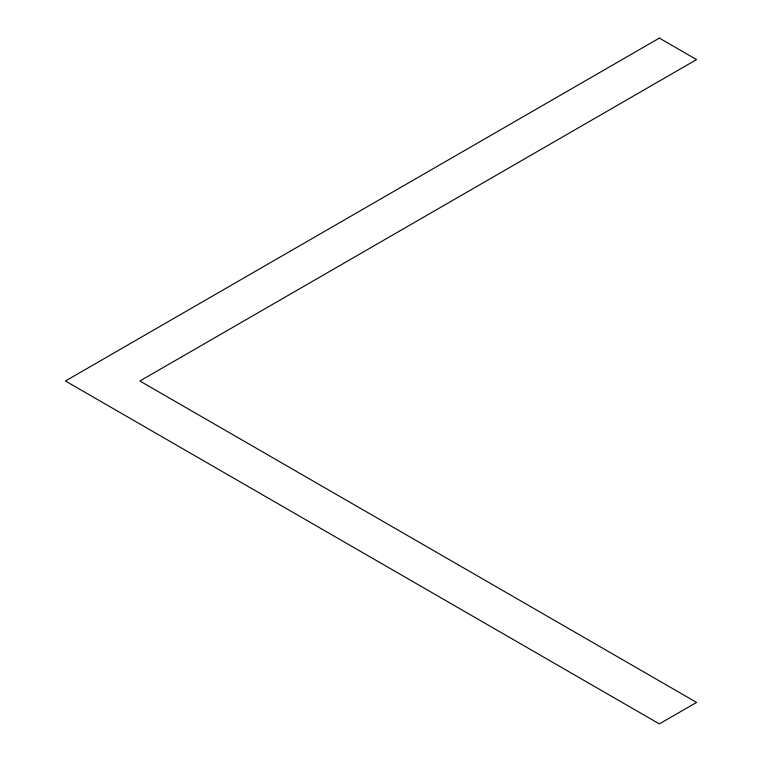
<?xml version="1.0" encoding="UTF-8"?>
<svg xmlns="http://www.w3.org/2000/svg" width="762" height="762" viewBox="0 0 762 762"><rect width="100%" height="100%" fill="white"/><g stroke="black" fill="none" stroke-linecap="round" stroke-linejoin="round"><path stroke-width="1.14" d="M659.349 38.1L65.427 381L659.349 723.9L696.573 702.412L139.865 381L696.573 59.588L659.349 38.1"/></g></svg>
